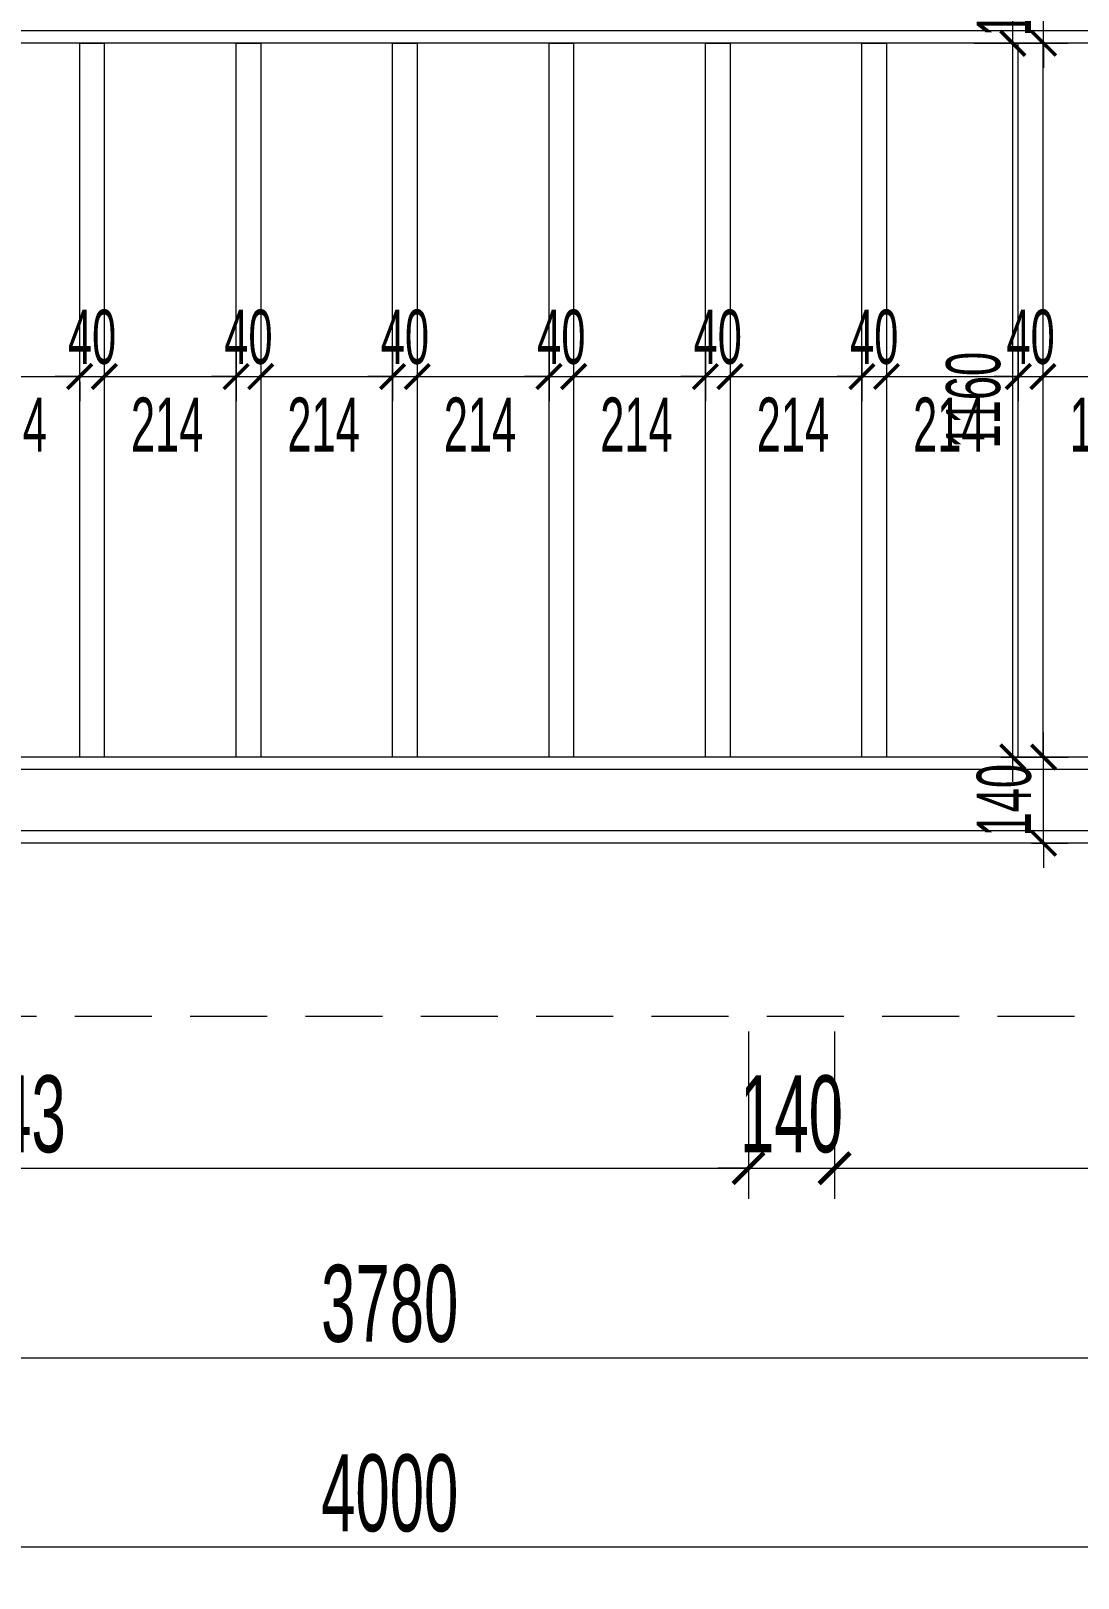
# Model space of a CAD drawing. Header units: millimetres. Extents: x 1336014 to 2939047, y -333549 to -60566.
# Drawn here: x 1399445 to 1401147, y -184303 to -181788 of the extents above; entities that cross this region are included whole.
import ezdxf

# ---------------------------------------------------------------- set-up
doc = ezdxf.new("R2010")
doc.units = ezdxf.units.MM
doc.header["$MEASUREMENT"] = 0
doc.linetypes.add('$1$HIDDEN', pattern=[0.375, 0.25, -0.125])
for name, color, linetype, lineweight in [('05.Text', 253, 'Continuous', 18), ('08.Dim', 156, 'Continuous', 15), ('kichthuoc', 1, 'Continuous', 9)]:
    doc.layers.add(name, color=color, linetype=linetype, lineweight=lineweight)
doc.layers.add('NHO', color=8, linetype='Continuous')
doc.styles.add('TT5_Text Dim', font='hoatbif.shx', dxfattribs={"width": 0.6})
doc.dimstyles.new('TT5_Dim 1-40', dxfattribs={"dimscale": 40, "dimtxt": 2.2, "dimasz": 1, "dimexe": 1, "dimexo": 0.5, "dimgap": 0.5, "dimtad": 1, "dimdec": 0, "dimzin": 0, "dimdsep": 46, "dimtxsty": 'TT5_Text Dim', "dimblk": 'ARCHTICK', "dimcen": 0, "dimdle": 1, "dimclrd": 256, "dimclre": 256, "dimclrt": 1, "dimadec": 0, "dimazin": 0, "dimtfac": 0.015, "dimtdec": 0, "dimtix": 1, "dimtmove": 2, "dimatfit": 3, "dimldrblk": 'DOT', "dimfxl": 1, "dimtolj": 1, "dimtzin": 0, "dimlwd": -1, "dimlwe": -1, "dimarcsym": 1})
doc.dimstyles.new('TT5_Dim 1-50', dxfattribs={"dimscale": 50, "dimtxt": 2.5, "dimasz": 1, "dimexe": 1, "dimexo": 0.5, "dimgap": 0.5, "dimtad": 1, "dimdec": 0, "dimzin": 0, "dimdsep": 46, "dimtxsty": 'TT5_Text Dim', "dimblk": 'ARCHTICK', "dimcen": 0, "dimdle": 1, "dimclrd": 256, "dimclre": 256, "dimclrt": 1, "dimadec": 0, "dimazin": 0, "dimtfac": 0.015, "dimtdec": 0, "dimtix": 1, "dimtmove": 2, "dimatfit": 3, "dimldrblk": 'DOT', "dimfxl": 1, "dimtolj": 1, "dimtzin": 0, "dimlwd": -1, "dimlwe": -1, "dimarcsym": 1})

# ---------------------------------------------------------------- blocks, each defined once
blk = doc.blocks.new('_ARCHTICK')
at = {"const_width": 0.15}
blk.add_lwpolyline([(-0.5, -0.5), (0.5, 0.5)], dxfattribs=at)
blk = doc.blocks.new('*D2322')
at = {"layer": '08.Dim', "transparency": 16777216}
for p, q in [((1398168.3, -183414.2), (1398168.3, -183686.5)), ((1400611.6, -183414.2), (1400611.6, -183686.5)), ((1398118.3, -183636.5), (1400661.6, -183636.5))]:
    blk.add_line(p, q, dxfattribs=at)
at = {"layer": 'Defpoints', "color": 0, "transparency": 16777216}
for p in [(1398168.3, -183389.2), (1400611.6, -183389.2), (1400611.6, -183636.5)]:
    blk.add_point(p, dxfattribs=at)
at = {"layer": '08.Dim', "transparency": 16777216, "xscale": 50, "yscale": 50, "zscale": 50, "rotation": 180}
blk.add_blockref('_ARCHTICK', (1398168.3, -183636.5), dxfattribs=at)
at = {"layer": '08.Dim', "transparency": 16777216, "xscale": 50, "yscale": 50, "zscale": 50}
blk.add_blockref('_ARCHTICK', (1400611.6, -183636.5), dxfattribs=at)
at = {"layer": '08.Dim', "color": 1, "transparency": 16777216, "insert": (1399390, -183549), "char_height": 125, "attachment_point": 5, "style": 'TT5_Text Dim'}
blk.add_mtext('\\A1;2443', dxfattribs=at)
blk = doc.blocks.new('_DOT')
blk.add_line((-0.5, 0), (-1, 0))
at = {"const_width": 0.5}
blk.add_lwpolyline([(-0.25, 0, 1), (0.25, 0, 1)], format="xyb", close=True, dxfattribs=at)
blk = doc.blocks.new('DOT')
at = {"layer": 'NHO', "color": 0, "linetype": 'ByBlock'}
blk.add_line((-0.5, 0), (-1, 0), dxfattribs=at)
at = {"layer": 'NHO', "color": 0, "linetype": 'ByBlock', "const_width": 0.5}
blk.add_lwpolyline([(-0.25, 0, 1), (0.25, 0, 1)], format="xyb", close=True, dxfattribs=at)
blk = doc.blocks.new('*D2323')
at = {"layer": '08.Dim', "transparency": 16777216}
for p, q in [((1400611.6, -183414.2), (1400611.6, -183686.5)), ((1400751.6, -183414.2), (1400751.6, -183686.5)), ((1400611.6, -183636.5), (1400561.6, -183636.5)), ((1400611.6, -183636.5), (1400751.6, -183636.5)), ((1400751.6, -183636.5), (1400801.6, -183636.5))]:
    blk.add_line(p, q, dxfattribs=at)
at = {"layer": 'Defpoints', "color": 0, "transparency": 16777216}
for p in [(1400611.6, -183389.2), (1400751.6, -183389.2), (1400751.6, -183636.5)]:
    blk.add_point(p, dxfattribs=at)
at = {"layer": '08.Dim', "transparency": 16777216, "xscale": 50, "yscale": 50, "zscale": 50}
blk.add_blockref('_ARCHTICK', (1400611.6, -183636.5), dxfattribs=at)
at = {"layer": '08.Dim', "transparency": 16777216, "xscale": 50, "yscale": 50, "zscale": 50, "rotation": 180}
blk.add_blockref('_ARCHTICK', (1400751.6, -183636.5), dxfattribs=at)
at = {"layer": '08.Dim', "color": 1, "transparency": 16777216, "insert": (1400681.6, -183549), "char_height": 125, "attachment_point": 5, "style": 'TT5_Text Dim'}
blk.add_mtext('\\A1;140', dxfattribs=at)
blk = doc.blocks.new('*D2324')
at = {"layer": '08.Dim', "transparency": 16777216}
for p, q in [((1400751.6, -183414.2), (1400751.6, -183686.5)), ((1401888.3, -183414.2), (1401888.3, -183686.5)), ((1400701.6, -183636.5), (1401938.3, -183636.5))]:
    blk.add_line(p, q, dxfattribs=at)
at = {"layer": 'Defpoints', "color": 0, "transparency": 16777216}
for p in [(1400751.6, -183389.2), (1401888.3, -183389.2), (1401888.3, -183636.5)]:
    blk.add_point(p, dxfattribs=at)
at = {"layer": '08.Dim', "transparency": 16777216, "xscale": 50, "yscale": 50, "zscale": 50, "rotation": 180}
blk.add_blockref('_ARCHTICK', (1400751.6, -183636.5), dxfattribs=at)
at = {"layer": '08.Dim', "transparency": 16777216, "xscale": 50, "yscale": 50, "zscale": 50}
blk.add_blockref('_ARCHTICK', (1401888.3, -183636.5), dxfattribs=at)
at = {"layer": '08.Dim', "color": 1, "transparency": 16777216, "insert": (1401320, -183549), "char_height": 125, "attachment_point": 5, "style": 'TT5_Text Dim'}
blk.add_mtext('\\A1;1137', dxfattribs=at)
blk = doc.blocks.new('*D2342')
at = {"layer": '08.Dim', "transparency": 16777216}
for p, q in [((1398138.3, -183414.2), (1398138.3, -183994.5)), ((1401918.3, -183414.2), (1401918.3, -183994.5)), ((1398088.3, -183944.5), (1401968.3, -183944.5))]:
    blk.add_line(p, q, dxfattribs=at)
at = {"layer": 'Defpoints', "color": 0, "transparency": 16777216}
for p in [(1398138.3, -183389.2), (1401918.3, -183389.2), (1401918.3, -183944.5)]:
    blk.add_point(p, dxfattribs=at)
at = {"layer": '08.Dim', "transparency": 16777216, "xscale": 50, "yscale": 50, "zscale": 50, "rotation": 180}
blk.add_blockref('_ARCHTICK', (1398138.3, -183944.5), dxfattribs=at)
at = {"layer": '08.Dim', "transparency": 16777216, "xscale": 50, "yscale": 50, "zscale": 50}
blk.add_blockref('_ARCHTICK', (1401918.3, -183944.5), dxfattribs=at)
at = {"layer": '08.Dim', "color": 1, "transparency": 16777216, "insert": (1400028.3, -183857), "char_height": 125, "attachment_point": 5, "style": 'TT5_Text Dim'}
blk.add_mtext('\\A1;3780', dxfattribs=at)
blk = doc.blocks.new('*D2344')
at = {"layer": '08.Dim', "transparency": 16777216}
for p, q in [((1398028.3, -183414.2), (1398028.3, -184302.5)), ((1402028.3, -183414.2), (1402028.3, -184302.5)), ((1402078.3, -184252.5), (1397978.3, -184252.5))]:
    blk.add_line(p, q, dxfattribs=at)
at = {"layer": 'Defpoints', "color": 0, "transparency": 16777216}
for p in [(1398028.3, -183389.2), (1402028.3, -183389.2), (1398028.3, -184252.5)]:
    blk.add_point(p, dxfattribs=at)
at = {"layer": '08.Dim', "transparency": 16777216, "xscale": 50, "yscale": 50, "zscale": 50, "rotation": 180}
blk.add_blockref('_ARCHTICK', (1398028.3, -184252.5), dxfattribs=at)
at = {"layer": '08.Dim', "transparency": 16777216, "xscale": 50, "yscale": 50, "zscale": 50}
blk.add_blockref('_ARCHTICK', (1402028.3, -184252.5), dxfattribs=at)
at = {"layer": '08.Dim', "color": 1, "transparency": 16777216, "insert": (1400028.3, -184165), "char_height": 125, "attachment_point": 5, "style": 'TT5_Text Dim'}
blk.add_mtext('\\A1;4000', dxfattribs=at)
blk = doc.blocks.new('*D2356')
at = {"layer": '08.Dim', "transparency": 16777216}
for p, q in [((1399270, -182350), (1399564.3, -182350)), ((1399310, -182358.4), (1399310, -182390)), ((1399524.3, -182358.4), (1399524.3, -182390))]:
    blk.add_line(p, q, dxfattribs=at)
at = {"layer": 'Defpoints', "color": 0, "transparency": 16777216}
for p in [(1399310, -182338.4), (1399524.3, -182338.4), (1399524.3, -182350)]:
    blk.add_point(p, dxfattribs=at)
at = {"layer": '08.Dim', "transparency": 16777216, "xscale": 40, "yscale": 40, "zscale": 40, "rotation": 180}
blk.add_blockref('_ARCHTICK', (1399310, -182350), dxfattribs=at)
at = {"layer": '08.Dim', "transparency": 16777216, "xscale": 40, "yscale": 40, "zscale": 40}
blk.add_blockref('_ARCHTICK', (1399524.3, -182350), dxfattribs=at)
at = {"layer": '08.Dim', "color": 1, "transparency": 16777216, "insert": (1399412.1, -182428.1), "char_height": 88, "attachment_point": 5, "style": 'TT5_Text Dim'}
blk.add_mtext('\\A1;214', dxfattribs=at)
blk = doc.blocks.new('*D2357')
at = {"layer": '08.Dim', "transparency": 16777216}
for p, q in [((1399564.3, -182306.7), (1399564.3, -182390)), ((1399524.3, -182350), (1399484.3, -182350)), ((1399524.3, -182350), (1399564.3, -182350)), ((1399564.3, -182350), (1399604.3, -182350)), ((1399524.3, -182358.4), (1399524.3, -182390))]:
    blk.add_line(p, q, dxfattribs=at)
at = {"layer": 'Defpoints', "color": 0, "transparency": 16777216}
for p in [(1399564.3, -182286.7), (1399524.3, -182338.4), (1399564.3, -182350)]:
    blk.add_point(p, dxfattribs=at)
at = {"layer": '08.Dim', "transparency": 16777216, "xscale": 40, "yscale": 40, "zscale": 40}
blk.add_blockref('_ARCHTICK', (1399524.3, -182350), dxfattribs=at)
at = {"layer": '08.Dim', "transparency": 16777216, "xscale": 40, "yscale": 40, "zscale": 40, "rotation": 180}
blk.add_blockref('_ARCHTICK', (1399564.3, -182350), dxfattribs=at)
at = {"layer": '08.Dim', "color": 1, "transparency": 16777216, "insert": (1399544.3, -182286), "char_height": 88, "attachment_point": 5, "style": 'TT5_Text Dim'}
blk.add_mtext('\\A1;40', dxfattribs=at)
blk = doc.blocks.new('*D2358')
at = {"layer": '08.Dim', "transparency": 16777216}
for p, q in [((1399564.3, -182306.7), (1399564.3, -182390)), ((1399778.6, -182306.7), (1399778.6, -182390)), ((1399524.3, -182350), (1399818.6, -182350))]:
    blk.add_line(p, q, dxfattribs=at)
at = {"layer": 'Defpoints', "color": 0, "transparency": 16777216}
for p in [(1399564.3, -182286.7), (1399778.6, -182286.7), (1399778.6, -182350)]:
    blk.add_point(p, dxfattribs=at)
at = {"layer": '08.Dim', "transparency": 16777216, "xscale": 40, "yscale": 40, "zscale": 40, "rotation": 180}
blk.add_blockref('_ARCHTICK', (1399564.3, -182350), dxfattribs=at)
at = {"layer": '08.Dim', "transparency": 16777216, "xscale": 40, "yscale": 40, "zscale": 40}
blk.add_blockref('_ARCHTICK', (1399778.6, -182350), dxfattribs=at)
at = {"layer": '08.Dim', "color": 1, "transparency": 16777216, "insert": (1399666.5, -182428.1), "char_height": 88, "attachment_point": 5, "style": 'TT5_Text Dim'}
blk.add_mtext('\\A1;214', dxfattribs=at)
blk = doc.blocks.new('*D2359')
at = {"layer": '08.Dim', "transparency": 16777216}
for p, q in [((1399778.6, -182306.7), (1399778.6, -182390)), ((1399818.6, -182306.7), (1399818.6, -182390)), ((1399778.6, -182350), (1399738.6, -182350)), ((1399778.6, -182350), (1399818.6, -182350)), ((1399818.6, -182350), (1399858.6, -182350))]:
    blk.add_line(p, q, dxfattribs=at)
at = {"layer": 'Defpoints', "color": 0, "transparency": 16777216}
for p in [(1399778.6, -182286.7), (1399818.6, -182286.7), (1399818.6, -182350)]:
    blk.add_point(p, dxfattribs=at)
at = {"layer": '08.Dim', "transparency": 16777216, "xscale": 40, "yscale": 40, "zscale": 40}
blk.add_blockref('_ARCHTICK', (1399778.6, -182350), dxfattribs=at)
at = {"layer": '08.Dim', "transparency": 16777216, "xscale": 40, "yscale": 40, "zscale": 40, "rotation": 180}
blk.add_blockref('_ARCHTICK', (1399818.6, -182350), dxfattribs=at)
at = {"layer": '08.Dim', "color": 1, "transparency": 16777216, "insert": (1399798.6, -182286), "char_height": 88, "attachment_point": 5, "style": 'TT5_Text Dim'}
blk.add_mtext('\\A1;40', dxfattribs=at)
blk = doc.blocks.new('*D2360')
at = {"layer": '08.Dim', "transparency": 16777216}
for p, q in [((1399818.6, -182306.7), (1399818.6, -182390)), ((1400033, -182306.7), (1400033, -182390)), ((1399778.6, -182350), (1400073, -182350))]:
    blk.add_line(p, q, dxfattribs=at)
at = {"layer": 'Defpoints', "color": 0, "transparency": 16777216}
for p in [(1399818.6, -182286.7), (1400033, -182286.7), (1400033, -182350)]:
    blk.add_point(p, dxfattribs=at)
at = {"layer": '08.Dim', "transparency": 16777216, "xscale": 40, "yscale": 40, "zscale": 40, "rotation": 180}
blk.add_blockref('_ARCHTICK', (1399818.6, -182350), dxfattribs=at)
at = {"layer": '08.Dim', "transparency": 16777216, "xscale": 40, "yscale": 40, "zscale": 40}
blk.add_blockref('_ARCHTICK', (1400033, -182350), dxfattribs=at)
at = {"layer": '08.Dim', "color": 1, "transparency": 16777216, "insert": (1399920.8, -182428.1), "char_height": 88, "attachment_point": 5, "style": 'TT5_Text Dim'}
blk.add_mtext('\\A1;214', dxfattribs=at)
blk = doc.blocks.new('*D2361')
at = {"layer": '08.Dim', "transparency": 16777216}
for p, q in [((1400033, -182306.7), (1400033, -182390)), ((1400073, -182306.7), (1400073, -182390)), ((1400033, -182350), (1399993, -182350)), ((1400033, -182350), (1400073, -182350)), ((1400073, -182350), (1400113, -182350))]:
    blk.add_line(p, q, dxfattribs=at)
at = {"layer": 'Defpoints', "color": 0, "transparency": 16777216}
for p in [(1400033, -182286.7), (1400073, -182286.7), (1400073, -182350)]:
    blk.add_point(p, dxfattribs=at)
at = {"layer": '08.Dim', "transparency": 16777216, "xscale": 40, "yscale": 40, "zscale": 40}
blk.add_blockref('_ARCHTICK', (1400033, -182350), dxfattribs=at)
at = {"layer": '08.Dim', "transparency": 16777216, "xscale": 40, "yscale": 40, "zscale": 40, "rotation": 180}
blk.add_blockref('_ARCHTICK', (1400073, -182350), dxfattribs=at)
at = {"layer": '08.Dim', "color": 1, "transparency": 16777216, "insert": (1400053, -182286), "char_height": 88, "attachment_point": 5, "style": 'TT5_Text Dim'}
blk.add_mtext('\\A1;40', dxfattribs=at)
blk = doc.blocks.new('*D2362')
at = {"layer": '08.Dim', "transparency": 16777216}
for p, q in [((1400073, -182306.7), (1400073, -182390)), ((1400287.3, -182306.7), (1400287.3, -182390)), ((1400033, -182350), (1400327.3, -182350))]:
    blk.add_line(p, q, dxfattribs=at)
at = {"layer": 'Defpoints', "color": 0, "transparency": 16777216}
for p in [(1400073, -182286.7), (1400287.3, -182286.7), (1400287.3, -182350)]:
    blk.add_point(p, dxfattribs=at)
at = {"layer": '08.Dim', "transparency": 16777216, "xscale": 40, "yscale": 40, "zscale": 40, "rotation": 180}
blk.add_blockref('_ARCHTICK', (1400073, -182350), dxfattribs=at)
at = {"layer": '08.Dim', "transparency": 16777216, "xscale": 40, "yscale": 40, "zscale": 40}
blk.add_blockref('_ARCHTICK', (1400287.3, -182350), dxfattribs=at)
at = {"layer": '08.Dim', "color": 1, "transparency": 16777216, "insert": (1400175.1, -182428.1), "char_height": 88, "attachment_point": 5, "style": 'TT5_Text Dim'}
blk.add_mtext('\\A1;214', dxfattribs=at)
blk = doc.blocks.new('*D2363')
at = {"layer": '08.Dim', "transparency": 16777216}
for p, q in [((1400287.3, -182306.7), (1400287.3, -182390)), ((1400327.3, -182306.7), (1400327.3, -182390)), ((1400287.3, -182350), (1400247.3, -182350)), ((1400287.3, -182350), (1400327.3, -182350)), ((1400327.3, -182350), (1400367.3, -182350))]:
    blk.add_line(p, q, dxfattribs=at)
at = {"layer": 'Defpoints', "color": 0, "transparency": 16777216}
for p in [(1400287.3, -182286.7), (1400327.3, -182286.7), (1400327.3, -182350)]:
    blk.add_point(p, dxfattribs=at)
at = {"layer": '08.Dim', "transparency": 16777216, "xscale": 40, "yscale": 40, "zscale": 40}
blk.add_blockref('_ARCHTICK', (1400287.3, -182350), dxfattribs=at)
at = {"layer": '08.Dim', "transparency": 16777216, "xscale": 40, "yscale": 40, "zscale": 40, "rotation": 180}
blk.add_blockref('_ARCHTICK', (1400327.3, -182350), dxfattribs=at)
at = {"layer": '08.Dim', "color": 1, "transparency": 16777216, "insert": (1400307.3, -182286), "char_height": 88, "attachment_point": 5, "style": 'TT5_Text Dim'}
blk.add_mtext('\\A1;40', dxfattribs=at)
blk = doc.blocks.new('*D2365')
at = {"layer": '08.Dim', "transparency": 16777216}
for p, q in [((1401091.4, -182968.4), (1401091.4, -182928.4)), ((1401071.9, -182968.4), (1401131.4, -182968.4)), ((1401091.4, -183108.4), (1401091.4, -182968.4)), ((1401071.9, -183108.4), (1401131.4, -183108.4)), ((1401091.4, -183108.4), (1401091.4, -183148.4))]:
    blk.add_line(p, q, dxfattribs=at)
at = {"layer": 'Defpoints', "color": 0, "transparency": 16777216}
for p in [(1401051.9, -182968.4), (1401091.4, -182968.4), (1401051.9, -183108.4)]:
    blk.add_point(p, dxfattribs=at)
at = {"layer": '08.Dim', "transparency": 16777216, "xscale": 40, "yscale": 40, "zscale": 40}
for p, rotation in [((1401091.4, -182968.4), 270), ((1401091.4, -183108.4), 90)]:
    blk.add_blockref('_ARCHTICK', p, dxfattribs=dict(at, rotation=rotation))
at = {"layer": '08.Dim', "color": 1, "transparency": 16777216, "insert": (1401027.4, -183038.4), "char_height": 88, "attachment_point": 5, "rotation": 90, "style": 'TT5_Text Dim'}
blk.add_mtext('\\A1;140', dxfattribs=at)
blk = doc.blocks.new('*D2366')
at = {"layer": '08.Dim', "transparency": 16777216}
for p, q in [((1401041.4, -183008.4), (1401041.4, -181768.4)), ((1400978, -181808.4), (1401081.4, -181808.4)), ((1401021.9, -182968.4), (1401081.4, -182968.4))]:
    blk.add_line(p, q, dxfattribs=at)
at = {"layer": 'Defpoints', "color": 0, "transparency": 16777216}
for p in [(1400958, -181808.4), (1401041.4, -181808.4), (1401001.9, -182968.4)]:
    blk.add_point(p, dxfattribs=at)
at = {"layer": '08.Dim', "transparency": 16777216, "xscale": 40, "yscale": 40, "zscale": 40}
for p, rotation in [((1401041.4, -181808.4), 90), ((1401041.4, -182968.4), 270)]:
    blk.add_blockref('_ARCHTICK', p, dxfattribs=dict(at, rotation=rotation))
at = {"layer": '08.Dim', "color": 1, "transparency": 16777216, "insert": (1400977.4, -182388.4), "char_height": 88, "attachment_point": 5, "rotation": 90, "style": 'TT5_Text Dim'}
blk.add_mtext('\\A1;1160', dxfattribs=at)
blk = doc.blocks.new('*D2367')
at = {"layer": '08.Dim', "transparency": 16777216}
for p, q in [((1401091.4, -181668.4), (1401091.4, -181628.4)), ((1401028, -181668.4), (1401131.4, -181668.4)), ((1401091.4, -181808.4), (1401091.4, -181668.4)), ((1401028, -181808.4), (1401131.4, -181808.4)), ((1401091.4, -181808.4), (1401091.4, -181848.4))]:
    blk.add_line(p, q, dxfattribs=at)
at = {"layer": 'Defpoints', "color": 0, "transparency": 16777216}
for p in [(1401008, -181668.4), (1401091.4, -181668.4), (1401008, -181808.4)]:
    blk.add_point(p, dxfattribs=at)
at = {"layer": '08.Dim', "transparency": 16777216, "xscale": 40, "yscale": 40, "zscale": 40}
for p, rotation in [((1401091.4, -181668.4), 270), ((1401091.4, -181808.4), 90)]:
    blk.add_blockref('_ARCHTICK', p, dxfattribs=dict(at, rotation=rotation))
at = {"layer": '08.Dim', "color": 1, "transparency": 16777216, "insert": (1401027.4, -181738.4), "char_height": 88, "attachment_point": 5, "rotation": 90, "style": 'TT5_Text Dim'}
blk.add_mtext('\\A1;140', dxfattribs=at)
blk = doc.blocks.new('*D2305')
at = {"layer": '08.Dim', "transparency": 16777216}
for p, q in [((1400327.3, -182306.7), (1400327.3, -182390)), ((1400541.6, -182306.7), (1400541.6, -182390)), ((1400287.3, -182350), (1400581.6, -182350))]:
    blk.add_line(p, q, dxfattribs=at)
at = {"layer": 'Defpoints', "color": 0, "transparency": 16777216}
for p in [(1400327.3, -182286.7), (1400541.6, -182286.7), (1400541.6, -182350)]:
    blk.add_point(p, dxfattribs=at)
at = {"layer": '08.Dim', "transparency": 16777216, "xscale": 40, "yscale": 40, "zscale": 40, "rotation": 180}
blk.add_blockref('_ARCHTICK', (1400327.3, -182350), dxfattribs=at)
at = {"layer": '08.Dim', "transparency": 16777216, "xscale": 40, "yscale": 40, "zscale": 40}
blk.add_blockref('_ARCHTICK', (1400541.6, -182350), dxfattribs=at)
at = {"layer": '08.Dim', "color": 1, "transparency": 16777216, "insert": (1400429.5, -182428.1), "char_height": 88, "attachment_point": 5, "style": 'TT5_Text Dim'}
blk.add_mtext('\\A1;214', dxfattribs=at)
blk = doc.blocks.new('*D2306')
at = {"layer": '08.Dim', "transparency": 16777216}
for p, q in [((1400541.6, -182306.7), (1400541.6, -182390)), ((1400581.6, -182306.7), (1400581.6, -182390)), ((1400541.6, -182350), (1400501.6, -182350)), ((1400541.6, -182350), (1400581.6, -182350)), ((1400581.6, -182350), (1400621.6, -182350))]:
    blk.add_line(p, q, dxfattribs=at)
at = {"layer": 'Defpoints', "color": 0, "transparency": 16777216}
for p in [(1400541.6, -182286.7), (1400581.6, -182286.7), (1400581.6, -182350)]:
    blk.add_point(p, dxfattribs=at)
at = {"layer": '08.Dim', "transparency": 16777216, "xscale": 40, "yscale": 40, "zscale": 40}
blk.add_blockref('_ARCHTICK', (1400541.6, -182350), dxfattribs=at)
at = {"layer": '08.Dim', "transparency": 16777216, "xscale": 40, "yscale": 40, "zscale": 40, "rotation": 180}
blk.add_blockref('_ARCHTICK', (1400581.6, -182350), dxfattribs=at)
at = {"layer": '08.Dim', "color": 1, "transparency": 16777216, "insert": (1400561.6, -182286), "char_height": 88, "attachment_point": 5, "style": 'TT5_Text Dim'}
blk.add_mtext('\\A1;40', dxfattribs=at)
blk = doc.blocks.new('*D2307')
at = {"layer": '08.Dim', "transparency": 16777216}
for p, q in [((1400581.6, -182306.7), (1400581.6, -182390)), ((1400796, -182306.7), (1400796, -182390)), ((1400541.6, -182350), (1400836, -182350))]:
    blk.add_line(p, q, dxfattribs=at)
at = {"layer": 'Defpoints', "color": 0, "transparency": 16777216}
for p in [(1400581.6, -182286.7), (1400796, -182286.7), (1400796, -182350)]:
    blk.add_point(p, dxfattribs=at)
at = {"layer": '08.Dim', "transparency": 16777216, "xscale": 40, "yscale": 40, "zscale": 40, "rotation": 180}
blk.add_blockref('_ARCHTICK', (1400581.6, -182350), dxfattribs=at)
at = {"layer": '08.Dim', "transparency": 16777216, "xscale": 40, "yscale": 40, "zscale": 40}
blk.add_blockref('_ARCHTICK', (1400796, -182350), dxfattribs=at)
at = {"layer": '08.Dim', "color": 1, "transparency": 16777216, "insert": (1400683.8, -182428.1), "char_height": 88, "attachment_point": 5, "style": 'TT5_Text Dim'}
blk.add_mtext('\\A1;214', dxfattribs=at)
blk = doc.blocks.new('*D2308')
at = {"layer": '08.Dim', "transparency": 16777216}
for p, q in [((1400796, -182306.7), (1400796, -182390)), ((1400836, -182306.7), (1400836, -182390)), ((1400796, -182350), (1400756, -182350)), ((1400796, -182350), (1400836, -182350)), ((1400836, -182350), (1400876, -182350))]:
    blk.add_line(p, q, dxfattribs=at)
at = {"layer": 'Defpoints', "color": 0, "transparency": 16777216}
for p in [(1400796, -182286.7), (1400836, -182286.7), (1400836, -182350)]:
    blk.add_point(p, dxfattribs=at)
at = {"layer": '08.Dim', "transparency": 16777216, "xscale": 40, "yscale": 40, "zscale": 40}
blk.add_blockref('_ARCHTICK', (1400796, -182350), dxfattribs=at)
at = {"layer": '08.Dim', "transparency": 16777216, "xscale": 40, "yscale": 40, "zscale": 40, "rotation": 180}
blk.add_blockref('_ARCHTICK', (1400836, -182350), dxfattribs=at)
at = {"layer": '08.Dim', "color": 1, "transparency": 16777216, "insert": (1400816, -182286), "char_height": 88, "attachment_point": 5, "style": 'TT5_Text Dim'}
blk.add_mtext('\\A1;40', dxfattribs=at)
blk = doc.blocks.new('*D2309')
at = {"layer": '08.Dim', "transparency": 16777216}
for p, q in [((1400836, -182306.7), (1400836, -182390)), ((1401050.3, -182306.7), (1401050.3, -182390)), ((1400796, -182350), (1401090.3, -182350))]:
    blk.add_line(p, q, dxfattribs=at)
at = {"layer": 'Defpoints', "color": 0, "transparency": 16777216}
for p in [(1400836, -182286.7), (1401050.3, -182286.7), (1401050.3, -182350)]:
    blk.add_point(p, dxfattribs=at)
at = {"layer": '08.Dim', "transparency": 16777216, "xscale": 40, "yscale": 40, "zscale": 40, "rotation": 180}
blk.add_blockref('_ARCHTICK', (1400836, -182350), dxfattribs=at)
at = {"layer": '08.Dim', "transparency": 16777216, "xscale": 40, "yscale": 40, "zscale": 40}
blk.add_blockref('_ARCHTICK', (1401050.3, -182350), dxfattribs=at)
at = {"layer": '08.Dim', "color": 1, "transparency": 16777216, "insert": (1400938.1, -182428.1), "char_height": 88, "attachment_point": 5, "style": 'TT5_Text Dim'}
blk.add_mtext('\\A1;214', dxfattribs=at)
blk = doc.blocks.new('*D2310')
at = {"layer": '08.Dim', "transparency": 16777216}
for p, q in [((1401050.3, -182306.7), (1401050.3, -182390)), ((1401090.3, -182306.7), (1401090.3, -182390)), ((1401050.3, -182350), (1401010.3, -182350)), ((1401050.3, -182350), (1401090.3, -182350)), ((1401090.3, -182350), (1401130.3, -182350))]:
    blk.add_line(p, q, dxfattribs=at)
at = {"layer": 'Defpoints', "color": 0, "transparency": 16777216}
for p in [(1401050.3, -182286.7), (1401090.3, -182286.7), (1401090.3, -182350)]:
    blk.add_point(p, dxfattribs=at)
at = {"layer": '08.Dim', "transparency": 16777216, "xscale": 40, "yscale": 40, "zscale": 40}
blk.add_blockref('_ARCHTICK', (1401050.3, -182350), dxfattribs=at)
at = {"layer": '08.Dim', "transparency": 16777216, "xscale": 40, "yscale": 40, "zscale": 40, "rotation": 180}
blk.add_blockref('_ARCHTICK', (1401090.3, -182350), dxfattribs=at)
at = {"layer": '08.Dim', "color": 1, "transparency": 16777216, "insert": (1401070.3, -182286), "char_height": 88, "attachment_point": 5, "style": 'TT5_Text Dim'}
blk.add_mtext('\\A1;40', dxfattribs=at)
blk = doc.blocks.new('*D2311')
at = {"layer": '08.Dim', "transparency": 16777216}
for p, q in [((1401090.3, -182306.7), (1401090.3, -182390)), ((1401204.6, -182306.7), (1401204.6, -182390)), ((1401050.3, -182350), (1401244.6, -182350))]:
    blk.add_line(p, q, dxfattribs=at)
at = {"layer": 'Defpoints', "color": 0, "transparency": 16777216}
for p in [(1401090.3, -182286.7), (1401204.6, -182286.7), (1401204.6, -182350)]:
    blk.add_point(p, dxfattribs=at)
at = {"layer": '08.Dim', "transparency": 16777216, "xscale": 40, "yscale": 40, "zscale": 40, "rotation": 180}
blk.add_blockref('_ARCHTICK', (1401090.3, -182350), dxfattribs=at)
at = {"layer": '08.Dim', "transparency": 16777216, "xscale": 40, "yscale": 40, "zscale": 40}
blk.add_blockref('_ARCHTICK', (1401204.6, -182350), dxfattribs=at)
at = {"layer": '08.Dim', "color": 1, "transparency": 16777216, "insert": (1401192.5, -182428.1), "char_height": 88, "attachment_point": 5, "style": 'TT5_Text Dim'}
blk.add_mtext('\\A1;114', dxfattribs=at)

msp = doc.modelspace()

# ---------------------------------------------------------------- linework, layer by layer
at = {"layer": '05.Text', "color": 6, "linetype": '$1$HIDDEN', "ltscale": 500}
msp.add_lwpolyline([(1398016.5, -183389.2), (1402023.1, -183389.2, 0.414214), (1402223.1, -183189.2), (1402223.1, -176809.4, 0.414214), (1402023.1, -176609.4), (1398016.5, -176609.4, 0.414214), (1397816.5, -176809.4), (1397816.5, -183189.2, 0.414214)], format="xyb", close=True, dxfattribs=at)
at = {"layer": 'kichthuoc'}
for p, q in [((1401888.3, -181788.4), (1398168.3, -181788.4)), ((1401888.3, -181808.4), (1398168.3, -181808.4))]:
    msp.add_line(p, q, dxfattribs=at)
for points in [[(1402028.3, -177929.9), (1402028.3, -183108.4), (1398028.3, -183108.4), (1398028.3, -177929.9)], [(1402008.3, -177929.9), (1402008.3, -183088.4), (1398048.3, -183088.4), (1398048.3, -177929.9)], [(1401908.3, -178029.9), (1401908.3, -182988.4), (1398148.3, -182988.4), (1398148.3, -178029.9)], [(1401888.3, -178049.9), (1401888.3, -182968.4), (1398168.3, -182968.4), (1398168.3, -178049.9)], [(1399564.3, -181808.4), (1399564.3, -182968.4), (1399524.3, -182968.4), (1399524.3, -181808.4)], [(1399818.6, -181808.4), (1399818.6, -182968.4), (1399778.6, -182968.4), (1399778.6, -181808.4)], [(1400073, -181808.4), (1400073, -182968.4), (1400033, -182968.4), (1400033, -181808.4)], [(1400327.3, -181808.4), (1400327.3, -182968.4), (1400287.3, -182968.4), (1400287.3, -181808.4)], [(1400581.6, -181808.4), (1400581.6, -182968.4), (1400541.6, -182968.4), (1400541.6, -181808.4)], [(1400836, -181808.4), (1400836, -182968.4), (1400796, -182968.4), (1400796, -181808.4)], [(1401090.3, -181808.4), (1401090.3, -182968.4), (1401050.3, -182968.4), (1401050.3, -181808.4)]]:
    msp.add_lwpolyline(points, close=True, dxfattribs=at)

# ---------------------------------------------------------------- dimensions: what is measured, and where the dimension line sits
at = {"layer": '08.Dim'}
for base, p1, p2, picture, middle in [((1401091.4, -181668.4), (1401008, -181808.4), (1401008, -181668.4), '*D2367', (1401027.4, -181738.4)), ((1401041.4, -181808.4), (1401001.9, -182968.4), (1400958, -181808.4), '*D2366', (1400977.4, -182388.4)), ((1401091.4, -182968.4), (1401051.9, -183108.4), (1401051.9, -182968.4), '*D2365', (1401027.4, -183038.4))]:
    dim = msp.add_linear_dim(base=base, p1=p1, p2=p2, angle=90, dimstyle='TT5_Dim 1-40', dxfattribs=at)
    dim.commit()
    dim.dimension.update_dxf_attribs({"geometry": picture, "text_midpoint": middle})
for base, p1, p2, picture, middle in [((1399564.3, -182350), (1399524.3, -182338.4), (1399564.3, -182286.7), '*D2357', (1399544.3, -182286)), ((1399818.6, -182350), (1399778.6, -182286.7), (1399818.6, -182286.7), '*D2359', (1399798.6, -182286)), ((1400073, -182350), (1400033, -182286.7), (1400073, -182286.7), '*D2361', (1400053, -182286)), ((1400327.3, -182350), (1400287.3, -182286.7), (1400327.3, -182286.7), '*D2363', (1400307.3, -182286)), ((1400581.6, -182350), (1400541.6, -182286.7), (1400581.6, -182286.7), '*D2306', (1400561.6, -182286)), ((1400836, -182350), (1400796, -182286.7), (1400836, -182286.7), '*D2308', (1400816, -182286)), ((1401090.3, -182350), (1401050.3, -182286.7), (1401090.3, -182286.7), '*D2310', (1401070.3, -182286))]:
    dim = msp.add_linear_dim(base=base, p1=p1, p2=p2, dimstyle='TT5_Dim 1-40', dxfattribs=at)
    dim.commit()
    dim.dimension.update_dxf_attribs({"geometry": picture, "text_midpoint": middle})
for base, p1, p2, picture, middle in [((1399778.6, -182350), (1399564.3, -182286.7), (1399778.6, -182286.7), '*D2358', (1399666.5, -182428.1)), ((1400033, -182350), (1399818.6, -182286.7), (1400033, -182286.7), '*D2360', (1399920.8, -182428.1)), ((1400287.3, -182350), (1400073, -182286.7), (1400287.3, -182286.7), '*D2362', (1400175.1, -182428.1)), ((1400541.6, -182350), (1400327.3, -182286.7), (1400541.6, -182286.7), '*D2305', (1400429.5, -182428.1)), ((1400796, -182350), (1400581.6, -182286.7), (1400796, -182286.7), '*D2307', (1400683.8, -182428.1)), ((1401050.3, -182350), (1400836, -182286.7), (1401050.3, -182286.7), '*D2309', (1400938.1, -182428.1)), ((1401204.6, -182350), (1401090.3, -182286.7), (1401204.6, -182286.7), '*D2311', (1401192.5, -182428.1)), ((1399524.3, -182350), (1399310, -182338.4), (1399524.3, -182338.4), '*D2356', (1399412.1, -182428.1))]:
    dim = msp.add_linear_dim(base=base, p1=p1, p2=p2, dimstyle='TT5_Dim 1-40', dxfattribs=at)
    dim.commit()
    dim.dimension.update_dxf_attribs({"geometry": picture, "text_midpoint": middle, "dimtype": 160})
for base, p1, p2, picture, middle in [((1398028.3, -184252.5), (1402028.3, -183389.2), (1398028.3, -183389.2), '*D2344', (1400028.3, -184165)), ((1401918.3, -183944.5), (1398138.3, -183389.2), (1401918.3, -183389.2), '*D2342', (1400028.3, -183857)), ((1400611.6, -183636.5), (1398168.3, -183389.2), (1400611.6, -183389.2), '*D2322', (1399390, -183549)), ((1400751.6, -183636.5), (1400611.6, -183389.2), (1400751.6, -183389.2), '*D2323', (1400681.6, -183549)), ((1401888.3, -183636.5), (1400751.6, -183389.2), (1401888.3, -183389.2), '*D2324', (1401320, -183549))]:
    dim = msp.add_linear_dim(base=base, p1=p1, p2=p2, dimstyle='TT5_Dim 1-50', override={"dimldrblk": 'DOT'}, dxfattribs=at)
    dim.commit()
    dim.dimension.update_dxf_attribs({"geometry": picture, "text_midpoint": middle})

doc.saveas('drawing.dxf')
